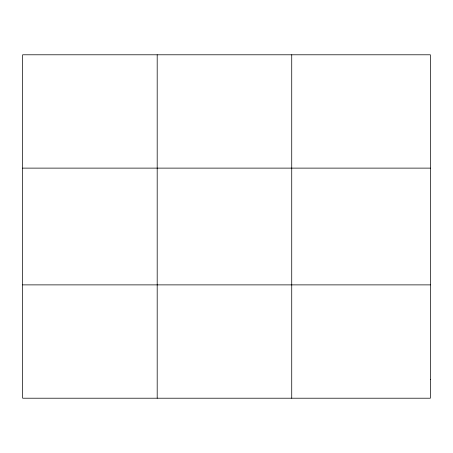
<?xml version="1.0" encoding="UTF-8"?>
<svg xmlns="http://www.w3.org/2000/svg" width="453" height="453" viewBox="0 0 453 453"><rect width="100%" height="100%" fill="white"/><g stroke="black" fill="none" stroke-linecap="round" stroke-linejoin="round"><path stroke-width="0.68" d="M157.191 54.79L157.191 398.21M291.732 54.79L291.732 398.21M22.65 168.12L430.35 168.12M22.65 284.88L430.35 284.88M430.35 379.325L430.35 398.21L22.65 398.21L22.65 54.79L430.35 54.79L430.35 379.325"/></g></svg>
